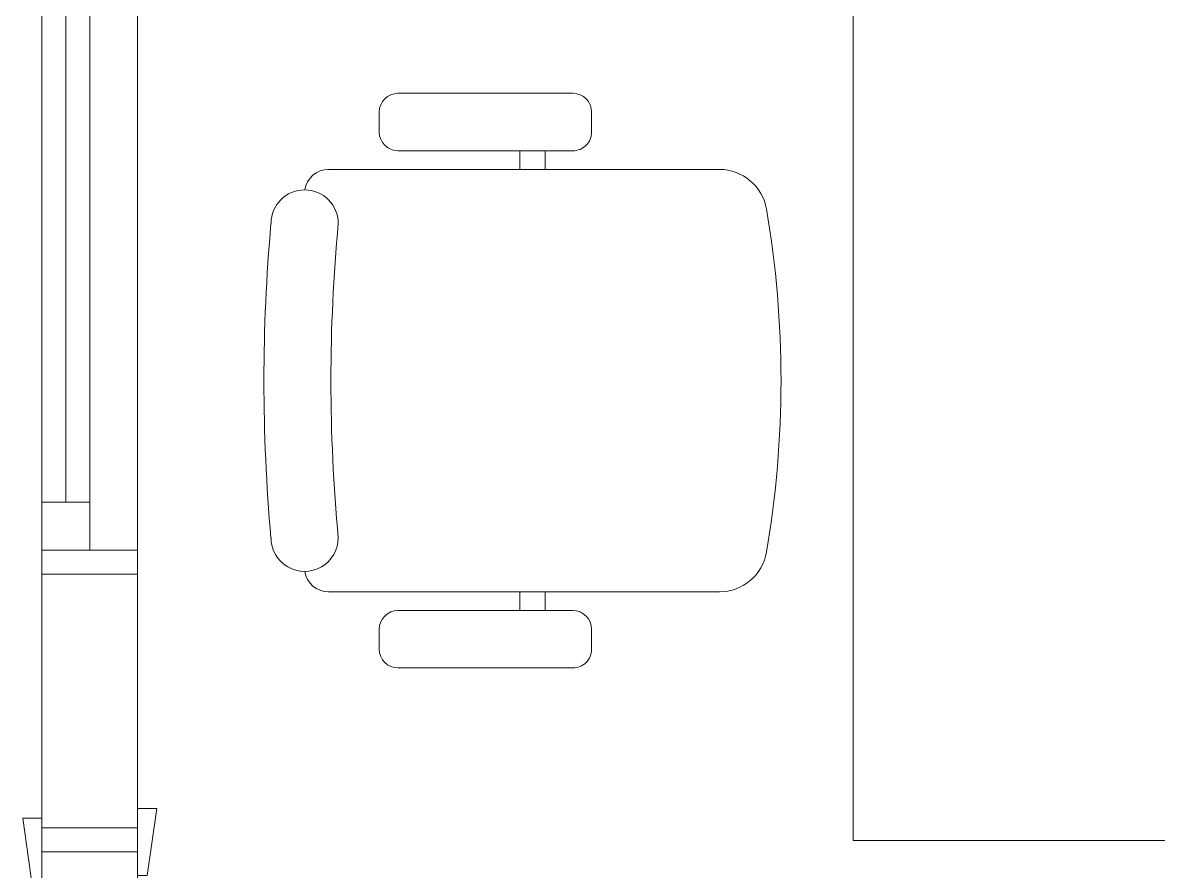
# Model space of a CAD drawing. Header units: inches. Extents: x -12418 to 57169, y -29325 to 19878.
# Drawn here: x 31330 to 32515, y -8923 to -8037 of the extents above; entities that cross this region are included whole.
import ezdxf

# ---------------------------------------------------------------- set-up
doc = ezdxf.new("R2010")
doc.units = ezdxf.units.IN
doc.header["$LTSCALE"] = 25
doc.header["$MEASUREMENT"] = 0
doc.linetypes.add('DASHDOT', pattern=[25.4, 12.7, -6.35, 0, -6.35])
doc.layers.get('0').update_dxf_attribs({"color": 8})
for name, color, linetype, lineweight in [('00-Ground Floor$0$Aluminum', 251, 'Continuous', 5), ('00-Ground Floor$0$LOADING', 253, 'Continuous', 5), ('00-Ground Floor$0$NEW Wall', 166, 'Continuous', 5), ('00-Ground Floor$0$Walls', 251, 'Continuous', 5), ('00-Ground Floor$0$Wooden Joinery', 251, 'Continuous', 5), ('E-LITE-CLNG-CNDT', 6, 'DASHDOT', 35)]:
    doc.layers.add(name, color=color, linetype=linetype, lineweight=lineweight)

# ---------------------------------------------------------------- blocks, each defined once
blk = doc.blocks.new('00-Ground Floor$0$A$C5DAD61B4')
at = {"layer": '00-Ground Floor$0$Wooden Joinery'}
for points in [[(940, 959.1), (940, 969.1), (1010, 979.1), (1010, 959.1)], [(950, 859.1), (950, 849.1), (1020, 839.1), (1020, 859.1)]]:
    blk.add_lwpolyline(points, close=True, dxfattribs=at)
for points in [[(975, 859.1), (940, 859.1), (940, 899.1), (930, 899.1), (930, 959.1), (975, 959.1), (975, 859.1)], [(975, 859.1), (975, 959.1), (1000, 959.1), (1000, 859.1), (975, 859.1)]]:
    blk.add_lwpolyline(points, dxfattribs=at)
blk = doc.blocks.new('00-Ground Floor$0$GF21043-P')
at = {"color": 0}
for p, q in [((0.8, 0), (0.8, 0.75)), ((-0.8, 0), (0.8, 0))]:
    blk.add_line(p, q, dxfattribs=at)
blk = doc.blocks.new('*X246')
at = {"color": 0}
for p, q in [((5, 3), (5, 3)), ((5, 3), (5, 3)), ((5, 3), (5, 3)), ((5, 3), (5, 3)), ((5, 3), (5, 3)), ((5, 3), (5, 3)), ((5, 3), (5, 3)), ((5, 3), (5, 3)), ((5, 3), (5, 3)), ((5, 3), (5, 3)), ((5, 3), (5, 3)), ((5, 3), (5, 3)), ((5, 3), (5, 3)), ((5, 3), (5, 3)), ((5, 3), (5, 3)), ((5, 3), (5, 3)), ((5, 3), (5, 3)), ((5, 3), (5, 3)), ((5, 3), (5, 3)), ((5, 3), (5, 3)), ((5, 3), (5, 3)), ((5, 3), (5, 3)), ((5, 3), (5, 3)), ((5, 3), (5, 3)), ((5, 3), (5, 3)), ((5, 3), (5, 3)), ((5, 3), (5, 3)), ((5, 3), (5, 3)), ((5, 3), (5, 3)), ((5, 3), (5, 3)), ((5, 3), (5, 3)), ((5, 3), (5, 3)), ((5, 3), (5, 3)), ((5, 3), (5, 3)), ((5, 3), (5, 3)), ((5, 3), (5, 3)), ((5, 3), (5, 3)), ((5, 3), (5, 3)), ((5, 3), (5, 3)), ((5, 3), (5, 3)), ((5, 3), (5, 3)), ((5, 3), (5, 3)), ((5, 3), (5, 3)), ((5, 3), (5, 3)), ((5, 3), (5, 3)), ((5, 3), (5, 3)), ((5, 3), (5, 3)), ((5, 3), (5, 3)), ((5, 3), (5, 3)), ((5, 3), (5, 3)), ((5, 3), (5, 3)), ((5, 3), (5, 3)), ((5, 3), (5, 3)), ((5, 3), (5, 3)), ((5, 3), (5, 3)), ((5, 3), (5, 3)), ((5, 3), (5, 3)), ((5, 3), (5, 3)), ((5, 3), (5, 3)), ((5, 3), (5, 3)), ((5, 3), (5, 3)), ((5, 3), (5, 3)), ((5, 3), (5, 3)), ((5, 3), (5, 3)), ((5, 3), (5, 3)), ((5, 3), (5, 3)), ((6, 3), (5, 3)), ((5, 3), (5, 3)), ((6, 3), (5, 3)), ((5, 3), (5, 3)), ((6, 3), (5, 3)), ((5, 3), (5, 3)), ((6, 3), (5, 3)), ((5, 3), (5, 3)), ((5, 3), (5, 3)), ((5, 3), (5, 3)), ((5, 3), (5, 3)), ((5, 3), (5, 3)), ((5, 3), (5, 3)), ((5, 3), (5, 3)), ((5, 3), (5, 3)), ((5, 3), (5, 3)), ((5, 3), (5, 3)), ((5, 3), (5, 3)), ((5, 3), (5, 3)), ((5, 3), (5, 3)), ((5, 3), (5, 3)), ((5, 3), (5, 3)), ((5, 3), (5, 3)), ((5, 3), (5, 3)), ((5, 3), (5, 3)), ((5, 3), (5, 3)), ((5, 3), (5, 3)), ((5, 3), (5, 3)), ((5, 3), (5, 3)), ((5, 3), (5, 3)), ((6, 3), (6, 3)), ((6, 3), (6, 3)), ((6, 3), (6, 3)), ((6, 3), (6, 3)), ((6, 3), (6, 3)), ((6, 3), (6, 3)), ((6, 3), (6, 3)), ((6, 3), (6, 3)), ((6, 3), (6, 3)), ((6, 3), (6, 3)), ((6, 3), (6, 3)), ((6, 3), (6, 3)), ((6, 3), (6, 3)), ((6, 3), (6, 3)), ((6, 3), (6, 3)), ((6, 3), (6, 3)), ((6, 3), (6, 3)), ((6, 3), (6, 3)), ((6, 3), (6, 3)), ((6, 3), (6, 3)), ((6, 3), (6, 3)), ((6, 3), (6, 3)), ((6, 3), (6, 3)), ((6, 3), (6, 3)), ((6, 3), (6, 3)), ((6, 3), (6, 3)), ((6, 3), (6, 3)), ((6, 3), (6, 3)), ((6, 3), (6, 3)), ((6, 3), (6, 3)), ((6, 3), (6, 3)), ((6, 3), (6, 3)), ((6, 3), (6, 3)), ((6, 3), (6, 3)), ((6, 3), (6, 3)), ((6, 3), (6, 3)), ((6, 3), (6, 3)), ((6, 3), (6, 3)), ((6, 3), (6, 3)), ((6, 3), (6, 3)), ((6, 3), (6, 3)), ((6, 3), (6, 3)), ((6, 3), (6, 3)), ((6, 3), (6, 3)), ((6, 3), (6, 3)), ((6, 3), (6, 3)), ((6, 3), (6, 3)), ((6, 3), (6, 3)), ((6, 3), (6, 3)), ((6, 3), (6, 3)), ((6, 3), (6, 3)), ((6, 3), (6, 3)), ((6, 3), (6, 3)), ((6, 3), (6, 3)), ((6, 3), (6, 3)), ((6, 3), (6, 3)), ((6, 3), (6, 3)), ((6, 3), (6, 3)), ((6, 3), (6, 3)), ((6, 3), (6, 3)), ((6, 3), (6, 3)), ((6, 3), (6, 3)), ((6, 3), (6, 3)), ((6, 3), (6, 3)), ((6, 3), (6, 3)), ((6, 3), (6, 3)), ((6, 3), (6, 3)), ((6, 3), (6, 3)), ((6, 3), (6, 3)), ((6, 3), (6, 3)), ((6, 3), (6, 3)), ((6, 3), (6, 3)), ((6, 3), (6, 3)), ((6, 3), (6, 3)), ((6, 3), (6, 3)), ((6, 3), (6, 3)), ((6, 3), (6, 3)), ((6, 3), (6, 3)), ((6, 3), (6, 3)), ((6, 3), (6, 3)), ((6, 3), (6, 3)), ((6, 3), (6, 3)), ((6, 3), (6, 3)), ((6, 3), (6, 3)), ((6, 3), (6, 3)), ((6, 3), (6, 3)), ((6, 3), (6, 3)), ((6, 3), (6, 3)), ((6, 3), (6, 3)), ((6, 3), (6, 3)), ((6, 3), (6, 3)), ((6, 3), (6, 3)), ((6, 3), (6, 3)), ((6, 3), (6, 3)), ((6, 3), (6, 3)), ((6, 3), (6, 3)), ((6, 3), (6, 3)), ((6, 3), (6, 3)), ((6, 3), (6, 3)), ((6, 3), (6, 3)), ((6, 3), (6, 3)), ((6, 3), (6, 3)), ((6, 3), (6, 3)), ((6, 3), (6, 3)), ((6, 3), (6, 3)), ((6, 3), (6, 3)), ((6, 3), (6, 3)), ((6, 3), (6, 3)), ((6, 3), (6, 3)), ((6, 3), (6, 3)), ((6, 3), (6, 3)), ((6, 3), (6, 3)), ((6, 3), (6, 3)), ((6, 3), (6, 3)), ((6, 3), (6, 3)), ((6, 3), (6, 3)), ((6, 3), (6, 3)), ((6, 3), (6, 3)), ((6, 3), (6, 3)), ((6, 3), (6, 3)), ((6, 3), (6, 3)), ((6, 3), (6, 3)), ((6, 3), (6, 3)), ((6, 3), (6, 3)), ((6, 3), (6, 3)), ((6, 3), (6, 3)), ((6, 3), (6, 3)), ((6, 3), (6, 3)), ((6, 3), (6, 3)), ((6, 3), (6, 3)), ((6, 3), (6, 3)), ((6, 3), (6, 3)), ((6, 3), (6, 3)), ((6, 3), (6, 3)), ((6, 3), (6, 3)), ((6, 3), (6, 3)), ((6, 3), (6, 3)), ((6, 3), (6, 3)), ((6, 3), (6, 3)), ((6, 3), (6, 3)), ((6, 3), (6, 3)), ((6, 3), (6, 3)), ((6, 3), (6, 3)), ((6, 3), (6, 3)), ((6, 3), (6, 3)), ((6, 3), (6, 3)), ((6, 3), (6, 3)), ((6, 3), (6, 3)), ((6, 3), (6, 3)), ((6, 3), (6, 3)), ((6, 3), (6, 3)), ((6, 3), (6, 3)), ((6, 3), (6, 3)), ((6, 3), (6, 3)), ((6, 3), (6, 3)), ((6, 3), (6, 3)), ((6, 3), (6, 3)), ((6, 3), (6, 3)), ((6, 3), (6, 3)), ((6, 3), (6, 3)), ((6, 3), (6, 3)), ((6, 3), (6, 3)), ((6, 3), (6, 3)), ((6, 3), (6, 3)), ((6, 3), (6, 3)), ((6, 3), (6, 3)), ((6, 3), (6, 3)), ((6, 3), (6, 3)), ((6, 3), (6, 3)), ((6, 3), (6, 3)), ((6, 3), (6, 3)), ((6, 3), (6, 3)), ((6, 3), (6, 3)), ((6, 3), (6, 3)), ((6, 3), (6, 3)), ((6, 3), (6, 3)), ((6, 3), (6, 3)), ((6, 3), (6, 3)), ((6, 3), (6, 3)), ((6, 3), (6, 3)), ((6, 3), (6, 3)), ((6, 3), (6, 3)), ((6, 3), (6, 3)), ((6, 3), (6, 3)), ((6, 3), (6, 3)), ((6, 3), (6, 3)), ((6, 3), (6, 3)), ((6, 3), (6, 3)), ((6, 3), (6, 3)), ((6, 3), (6, 3)), ((6, 3), (6, 3)), ((6, 3), (6, 3)), ((6, 3), (6, 3)), ((6, 3), (6, 3)), ((6, 3), (6, 3)), ((6, 3), (6, 3)), ((6, 3), (6, 3)), ((6, 3), (6, 3)), ((6, 3), (6, 3)), ((6, 3), (6, 3)), ((6, 3), (6, 3)), ((6, 3), (6, 3)), ((6, 3), (6, 3)), ((6, 3), (6, 3)), ((6, 3), (5, 3)), ((6, 3), (5, 3)), ((6, 3), (5, 3)), ((6, 3), (5, 3)), ((6, 3), (5, 3)), ((6, 3), (6, 3)), ((6, 3), (6, 3)), ((6, 3), (6, 3)), ((6, 3), (6, 3)), ((6, 3), (6, 3)), ((6, 3), (6, 3)), ((6, 3), (6, 3)), ((6, 3), (6, 3)), ((6, 3), (6, 3)), ((6, 3), (6, 3)), ((6, 3), (6, 3)), ((6, 3), (6, 3)), ((6, 3), (6, 3)), ((6, 3), (6, 3)), ((6, 3), (6, 3)), ((6, 3), (6, 3)), ((6, 3), (6, 3)), ((6, 3), (6, 3)), ((6, 3), (6, 3)), ((6, 3), (6, 3)), ((6, 3), (6, 3)), ((6, 3), (6, 3)), ((6, 3), (6, 3)), ((6, 3), (6, 3)), ((6, 3), (6, 3)), ((6, 3), (6, 3)), ((6, 3), (6, 3)), ((6, 3), (6, 3)), ((6, 3), (6, 3)), ((6, 3), (6, 3)), ((6, 3), (6, 3)), ((6, 3), (6, 3)), ((6, 3), (6, 3)), ((6, 3), (6, 3)), ((6, 3), (6, 3)), ((6, 3), (6, 3)), ((6, 3), (6, 3)), ((6, 3), (6, 3)), ((6, 3), (6, 3)), ((6, 3), (6, 3)), ((6, 3), (6, 3)), ((6, 3), (6, 3)), ((6, 3), (6, 3)), ((6, 3), (6, 3)), ((6, 3), (6, 3)), ((6, 3), (6, 3)), ((6, 3), (6, 3)), ((6, 3), (6, 3)), ((6, 3), (6, 3)), ((6, 3), (6, 3)), ((6, 3), (6, 3)), ((6, 3), (6, 3)), ((6, 3), (6, 3)), ((6, 3), (6, 3)), ((6, 3), (6, 3)), ((6, 3), (6, 3)), ((6, 3), (6, 3)), ((6, 3), (6, 3)), ((6, 3), (6, 3)), ((6, 3), (6, 3)), ((6, 3), (6, 3)), ((6, 3), (6, 3)), ((6, 3), (6, 3)), ((6, 3), (6, 3)), ((6, 3), (6, 3)), ((6, 3), (6, 3)), ((6, 3), (6, 3)), ((6, 3), (6, 3)), ((6, 3), (6, 3)), ((6, 3), (6, 3)), ((6, 3), (6, 3)), ((6, 3), (6, 3)), ((6, 3), (6, 3)), ((6, 3), (6, 3)), ((6, 3), (6, 3)), ((6, 3), (6, 3)), ((6, 3), (6, 3)), ((6, 3), (6, 3)), ((6, 3), (6, 3)), ((6, 3), (6, 3)), ((6, 3), (6, 3)), ((6, 3), (6, 3)), ((6, 3), (6, 3)), ((6, 3), (6, 3)), ((6, 3), (6, 3)), ((6, 3), (6, 3)), ((6, 3), (6, 3)), ((6, 3), (6, 3)), ((6, 3), (6, 3)), ((6, 3), (6, 3)), ((6, 3), (6, 3)), ((6, 3), (6, 3)), ((6, 3), (6, 3)), ((6, 3), (6, 3)), ((6, 3), (6, 3)), ((6, 3), (6, 3)), ((6, 3), (6, 3)), ((6, 3), (6, 3)), ((6, 3), (6, 3)), ((6, 3), (6, 3)), ((6, 3), (6, 3)), ((6, 3), (6, 3)), ((6, 3), (6, 3)), ((6, 3), (6, 3)), ((6, 3), (6, 3)), ((6, 3), (6, 3)), ((6, 3), (6, 3)), ((6, 3), (6, 3)), ((6, 3), (6, 3)), ((6, 3), (6, 3)), ((6, 3), (6, 3)), ((6, 3), (6, 3)), ((6, 3), (6, 3)), ((6, 3), (6, 3)), ((6, 3), (6, 3)), ((6, 3), (6, 3)), ((6, 3), (6, 3)), ((6, 3), (6, 3)), ((6, 3), (6, 3)), ((6, 3), (6, 3)), ((6, 3), (6, 3)), ((6, 3), (6, 3)), ((6, 3), (6, 3)), ((6, 3), (6, 3)), ((6, 3), (6, 3)), ((6, 3), (6, 3)), ((6, 3), (6, 3)), ((6, 3), (6, 3)), ((6, 3), (6, 3)), ((6, 3), (6, 3)), ((6, 3), (6, 3)), ((6, 3), (6, 3)), ((6, 3), (6, 3)), ((6, 3), (6, 3)), ((6, 3), (6, 3)), ((6, 3), (6, 3)), ((6, 3), (6, 3)), ((6, 3), (6, 3)), ((6, 3), (6, 3)), ((6, 3), (6, 3)), ((6, 3), (6, 3)), ((6, 3), (6, 3)), ((6, 3), (6, 3)), ((6, 3), (6, 3)), ((6, 3), (6, 3)), ((6, 3), (6, 3)), ((6, 3), (6, 3)), ((6, 3), (6, 3)), ((6, 3), (6, 3)), ((6, 3), (6, 3)), ((6, 3), (6, 3)), ((6, 3), (6, 3)), ((6, 3), (6, 3)), ((6, 3), (6, 3)), ((6, 3), (6, 3)), ((6, 3), (6, 3)), ((6, 3), (6, 3)), ((6, 3), (6, 3)), ((6, 3), (6, 3)), ((6, 3), (6, 3)), ((6, 3), (6, 3)), ((6, 3), (6, 3)), ((6, 3), (6, 3)), ((6, 3), (6, 3)), ((6, 3), (6, 3)), ((6, 3), (6, 3)), ((6, 3), (6, 3)), ((6, 3), (6, 3)), ((6, 3), (6, 3)), ((6, 3), (6, 3)), ((6, 3), (6, 3)), ((6, 3), (6, 3)), ((6, 3), (6, 3)), ((6, 3), (6, 3)), ((6, 3), (6, 3)), ((6, 3), (6, 3)), ((6, 3), (6, 3)), ((6, 3), (6, 3)), ((6, 3), (6, 3)), ((6, 3), (6, 3)), ((6, 3), (6, 3)), ((6, 3), (6, 3)), ((6, 3), (6, 3)), ((6, 3), (6, 3)), ((6, 3), (6, 3)), ((6, 3), (6, 3)), ((6, 3), (6, 3)), ((6, 3), (6, 3)), ((6, 3), (6, 3)), ((6, 3), (6, 3)), ((6, 3), (6, 3)), ((6, 3), (6, 3)), ((6, 3), (6, 3)), ((6, 3), (6, 3)), ((6, 3), (6, 3)), ((6, 3), (6, 3)), ((6, 3), (6, 3)), ((6, 3), (6, 3)), ((6, 3), (6, 3)), ((6, 3), (6, 3)), ((6, 3), (6, 3)), ((6, 3), (6, 3)), ((6, 3), (6, 3)), ((6, 3), (6, 3)), ((6, 3), (6, 3)), ((6, 3), (6, 3)), ((6, 3), (6, 3)), ((6, 3), (6, 3)), ((6, 3), (6, 3)), ((6, 3), (6, 3)), ((6, 3), (6, 3)), ((6, 3), (6, 3)), ((6, 3), (6, 3)), ((6, 3), (6, 3)), ((6, 3), (6, 3)), ((6, 3), (6, 3)), ((6, 3), (6, 3)), ((6, 3), (6, 3)), ((6, 3), (6, 3)), ((6, 3), (6, 3)), ((6, 3), (6, 3)), ((6, 3), (6, 3)), ((6, 3), (6, 3)), ((6, 3), (6, 3)), ((6, 3), (6, 3)), ((6, 3), (6, 3)), ((6, 3), (6, 3)), ((6, 3), (6, 3)), ((6, 3), (6, 3)), ((6, 3), (6, 3)), ((6, 3), (6, 3)), ((6, 3), (6, 3)), ((6, 3), (6, 3)), ((6, 3), (6, 3)), ((6, 3), (6, 3)), ((6, 3), (6, 3)), ((6, 3), (6, 3)), ((6, 3), (6, 3)), ((6, 3), (6, 3)), ((6, 3), (6, 3)), ((6, 3), (6, 3)), ((6, 3), (6, 3)), ((6, 3), (6, 3)), ((6, 3), (6, 3)), ((6, 3), (6, 3)), ((6, 3), (6, 3)), ((6, 3), (6, 3)), ((6, 3), (6, 3)), ((6, 3), (6, 3)), ((6, 3), (6, 3)), ((6, 3), (6, 3)), ((6, 3), (6, 3)), ((6, 3), (6, 3)), ((6, 3), (6, 3)), ((6, 3), (6, 3)), ((6, 3), (6, 3)), ((6, 3), (6, 3)), ((6, 3), (6, 3)), ((6, 3), (6, 3)), ((6, 3), (6, 3)), ((6, 3), (6, 3)), ((6, 3), (6, 3)), ((6, 3), (6, 3)), ((6, 3), (6, 3)), ((6, 3), (6, 3)), ((6, 3), (6, 3)), ((6, 3), (6, 3)), ((6, 3), (6, 3)), ((6, 3), (6, 3)), ((6, 3), (6, 3)), ((6, 3), (6, 3)), ((6, 3), (6, 3)), ((6, 3), (6, 3)), ((6, 3), (6, 3)), ((6, 3), (6, 3)), ((6, 3), (6, 3)), ((6, 3), (6, 3)), ((6, 3), (6, 3)), ((6, 3), (6, 3)), ((6, 3), (6, 3)), ((6, 3), (6, 3)), ((6, 3), (6, 3)), ((6, 3), (6, 3)), ((6, 3), (6, 3)), ((6, 3), (6, 3)), ((6, 3), (6, 3)), ((6, 3), (6, 3)), ((6, 3), (6, 3)), ((6, 3), (6, 3)), ((6, 3), (6, 3)), ((6, 3), (6, 3)), ((6, 3), (6, 3)), ((6, 3), (6, 3)), ((6, 3), (6, 3)), ((6, 3), (6, 3)), ((6, 3), (6, 3)), ((6, 3), (6, 3)), ((6, 3), (6, 3)), ((6, 3), (6, 3)), ((6, 3), (6, 3)), ((6, 3), (6, 3)), ((6, 3), (6, 3)), ((6, 3), (6, 3)), ((6, 3), (6, 3)), ((6, 3), (6, 3)), ((6, 3), (6, 3)), ((6, 3), (6, 3)), ((6, 3), (6, 3)), ((6, 3), (6, 3)), ((6, 3), (6, 3)), ((6, 3), (6, 3)), ((6, 3), (6, 3)), ((6, 3), (6, 3)), ((6, 3), (6, 3)), ((6, 3), (6, 3)), ((6, 3), (6, 3)), ((6, 3), (6, 3))]:
    blk.add_line(p, q, dxfattribs=at)
blk = doc.blocks.new('*X247')
at = {"color": 0}
for p, q in [((13, 1), (13, 1)), ((13, 1), (13, 1)), ((13, 1), (13, 1)), ((13, 1), (13, 1)), ((13, 1), (13, 1)), ((13, 1), (13, 1)), ((13, 1), (13, 1)), ((13, 1), (13, 1)), ((13, 1), (13, 1)), ((13, 1), (13, 1)), ((13, 1), (13, 1)), ((13, 1), (13, 1)), ((13, 1), (13, 1)), ((13, 1), (13, 1)), ((13, 1), (13, 1)), ((13, 1), (14, 1)), ((13, 1), (14, 1)), ((13, 1), (14, 1)), ((13, 1), (13, 1)), ((13, 1), (13, 1)), ((13, 1), (13, 1)), ((13, 1), (13, 1)), ((13, 1), (13, 1)), ((13, 1), (13, 1)), ((13, 1), (13, 1)), ((13, 1), (13, 1)), ((13, 1), (13, 1)), ((13, 1), (13, 1)), ((13, 1), (13, 1)), ((13, 1), (13, 1)), ((13, 1), (13, 1)), ((13, 1), (13, 1)), ((13, 1), (13, 1)), ((13, 1), (13, 1)), ((13, 1), (13, 1)), ((13, 1), (13, 1)), ((13, 1), (13, 1)), ((13, 1), (13, 1)), ((13, 1), (13, 1)), ((13, 1), (13, 1)), ((13, 1), (13, 1)), ((13, 1), (13, 1)), ((13, 1), (13, 1)), ((13, 1), (13, 1)), ((13, 1), (13, 1)), ((13, 1), (13, 1)), ((13, 1), (13, 1)), ((13, 1), (13, 1)), ((13, 1), (13, 1)), ((13, 1), (13, 1)), ((13, 1), (13, 1)), ((13, 1), (13, 1)), ((13, 1), (13, 1)), ((13, 1), (13, 1)), ((13, 1), (13, 1)), ((13, 1), (13, 1)), ((13, 1), (13, 1)), ((13, 1), (13, 1)), ((13, 1), (13, 1)), ((13, 1), (13, 1)), ((13, 1), (13, 1)), ((13, 1), (13, 1)), ((13, 1), (13, 1)), ((13, 1), (13, 1)), ((13, 1), (13, 1)), ((13, 1), (13, 1)), ((13, 1), (13, 1)), ((13, 1), (13, 1)), ((13, 1), (13, 1)), ((13, 1), (13, 1)), ((13, 1), (13, 1)), ((13, 1), (13, 1)), ((13, 1), (13, 1)), ((13, 1), (13, 1)), ((13, 1), (13, 1)), ((13, 1), (13, 1)), ((13, 1), (13, 1)), ((13, 1), (13, 1)), ((13, 1), (13, 1)), ((13, 1), (13, 1)), ((13, 1), (13, 1)), ((13, 1), (13, 1)), ((13, 1), (13, 1)), ((13, 1), (13, 1)), ((13, 1), (13, 1)), ((13, 1), (13, 1)), ((13, 1), (13, 1)), ((13, 1), (13, 1)), ((13, 1), (13, 1)), ((13, 1), (13, 1)), ((13, 1), (13, 1)), ((13, 1), (13, 1)), ((13, 1), (13, 1)), ((13, 1), (13, 1)), ((13, 1), (13, 1)), ((13, 1), (13, 1)), ((13, 1), (13, 1)), ((13, 1), (13, 1)), ((13, 1), (13, 1)), ((13, 1), (13, 1)), ((13, 1), (13, 1)), ((13, 1), (13, 1)), ((13, 1), (13, 1)), ((13, 1), (13, 1)), ((13, 1), (13, 1)), ((13, 1), (13, 1)), ((13, 1), (13, 1)), ((13, 1), (13, 1)), ((13, 1), (13, 1)), ((13, 1), (13, 1)), ((13, 1), (13, 1)), ((13, 1), (13, 1)), ((13, 1), (13, 1)), ((13, 1), (13, 1)), ((13, 1), (13, 1)), ((13, 1), (13, 1)), ((13, 1), (13, 1)), ((13, 1), (13, 1)), ((13, 1), (13, 1)), ((13, 1), (13, 1)), ((13, 1), (13, 1)), ((13, 1), (13, 1)), ((13, 1), (13, 1)), ((13, 1), (14, 1)), ((13, 0), (13, 0)), ((13, 0), (13, 0)), ((13, 0), (13, 0)), ((13, 0), (13, 0)), ((13, 0), (13, 0)), ((13, 0), (13, 0)), ((13, 0), (13, 0)), ((13, 0), (13, 0)), ((13, 0), (13, 0)), ((13, 0), (13, 0)), ((13, 0), (13, 0)), ((13, 0), (13, 0)), ((13, 0), (13, 0)), ((13, 0), (13, 0)), ((13, 0), (13, 0)), ((13, 0), (13, 0)), ((13, 0), (13, 0)), ((13, 0), (13, 0)), ((13, 0), (13, 0)), ((13, 0), (13, 0)), ((13, 0), (13, 0)), ((13, 0), (13, 0)), ((13, 0), (13, 0)), ((13, 0), (13, 0)), ((13, 0), (13, 0)), ((13, 0), (13, 0)), ((13, 0), (13, 0)), ((13, 0), (13, 0)), ((13, 0), (13, 0)), ((13, 0), (13, 0)), ((13, 0), (13, 0)), ((13, 0), (13, 0)), ((13, 0), (13, 0)), ((13, 0), (13, 0)), ((13, 0), (13, 0)), ((13, 0), (13, 0)), ((13, 0), (13, 0)), ((13, 0), (13, 0)), ((13, 0), (13, 0)), ((13, 0), (13, 0)), ((13, 0), (13, 0)), ((13, 0), (13, 0)), ((13, 0), (13, 0)), ((13, 0), (13, 0)), ((13, 0), (13, 0)), ((13, 0), (13, 0)), ((13, 0), (13, 0)), ((13, 0), (13, 0)), ((13, 0), (14, 0)), ((13, 0), (14, 0)), ((13, 0), (13, 0)), ((13, 0), (14, 0)), ((14, 1), (14, 1)), ((14, 1), (14, 1)), ((14, 1), (14, 1)), ((14, 1), (14, 1)), ((14, 1), (14, 1)), ((14, 1), (14, 1)), ((14, 1), (14, 1)), ((14, 1), (14, 1)), ((14, 1), (14, 1)), ((14, 1), (14, 1)), ((14, 1), (14, 1)), ((14, 1), (14, 1)), ((14, 1), (14, 1)), ((14, 1), (14, 1)), ((14, 1), (14, 1)), ((14, 1), (14, 1)), ((14, 1), (14, 1)), ((14, 1), (14, 1)), ((14, 1), (14, 1)), ((14, 1), (14, 1)), ((14, 1), (14, 1)), ((14, 1), (14, 1)), ((14, 1), (14, 1)), ((14, 1), (14, 1)), ((14, 1), (14, 1)), ((14, 1), (14, 1)), ((14, 1), (14, 1)), ((14, 1), (14, 1)), ((14, 1), (14, 1)), ((14, 1), (14, 1)), ((14, 1), (14, 1)), ((14, 1), (14, 1)), ((14, 1), (14, 1)), ((14, 1), (14, 1)), ((14, 1), (14, 1)), ((14, 1), (14, 1)), ((14, 1), (14, 1)), ((14, 1), (14, 1)), ((14, 1), (14, 1)), ((14, 1), (14, 1)), ((14, 1), (14, 1)), ((14, 1), (14, 1)), ((14, 1), (14, 1)), ((14, 1), (14, 1)), ((14, 1), (14, 1)), ((14, 1), (14, 1)), ((14, 1), (14, 1)), ((14, 1), (14, 1)), ((14, 1), (14, 1)), ((14, 1), (14, 1)), ((14, 1), (14, 1)), ((14, 1), (14, 1)), ((14, 1), (14, 1)), ((14, 1), (14, 1)), ((14, 1), (14, 1)), ((14, 1), (14, 1)), ((14, 1), (14, 1)), ((14, 1), (14, 1)), ((14, 1), (14, 1)), ((14, 1), (14, 1)), ((14, 1), (14, 1)), ((14, 1), (14, 1)), ((14, 1), (14, 1)), ((14, 1), (14, 1)), ((14, 1), (14, 1)), ((14, 1), (14, 1)), ((14, 1), (14, 1)), ((14, 1), (14, 1)), ((14, 1), (14, 1)), ((14, 1), (14, 1)), ((14, 1), (14, 1)), ((14, 1), (14, 1)), ((14, 1), (14, 1)), ((14, 1), (14, 1)), ((14, 1), (14, 1)), ((14, 1), (14, 1)), ((14, 1), (14, 1)), ((14, 1), (14, 1)), ((14, 1), (14, 1)), ((14, 1), (14, 1)), ((14, 1), (14, 1)), ((14, 1), (14, 1)), ((14, 1), (14, 1)), ((14, 1), (14, 1)), ((14, 1), (14, 1)), ((14, 1), (14, 1)), ((14, 1), (14, 1)), ((14, 1), (14, 1)), ((14, 1), (14, 1)), ((14, 1), (14, 1)), ((14, 1), (14, 1)), ((14, 1), (14, 1)), ((14, 1), (14, 1)), ((14, 1), (14, 1)), ((14, 0), (14, 0)), ((14, 0), (14, 0)), ((14, 0), (14, 0)), ((14, 0), (14, 0)), ((14, 0), (14, 0)), ((14, 0), (14, 0)), ((14, 0), (14, 0)), ((14, 0), (14, 0)), ((14, 0), (14, 0)), ((14, 0), (14, 0)), ((14, 0), (14, 0)), ((14, 0), (14, 0)), ((14, 0), (14, 0)), ((14, 0), (14, 0)), ((14, 0), (14, 0)), ((14, 0), (14, 0)), ((14, 0), (14, 0)), ((14, 0), (14, 0)), ((14, 0), (14, 0)), ((14, 0), (14, 0)), ((14, 0), (14, 0)), ((14, 0), (14, 0)), ((14, 0), (14, 0)), ((14, 0), (14, 0)), ((14, 0), (14, 0)), ((14, 0), (14, 0)), ((14, 0), (14, 0)), ((14, 0), (14, 0)), ((14, 0), (14, 0)), ((14, 0), (14, 0)), ((14, 0), (14, 0)), ((14, 0), (14, 0)), ((14, 0), (14, 0)), ((14, 0), (14, 0)), ((14, 0), (14, 0)), ((14, 0), (14, 0)), ((14, 0), (14, 0)), ((14, 0), (14, 0)), ((14, 0), (14, 0)), ((14, 0), (14, 0)), ((14, 0), (14, 0)), ((14, 0), (14, 0)), ((14, 0), (14, 0)), ((14, 0), (14, 0)), ((14, 0), (14, 0)), ((14, 0), (14, 0)), ((14, 0), (14, 0)), ((14, 0), (14, 0)), ((13, 0), (13, 0)), ((13, 0), (14, 0)), ((13, 0), (13, 0)), ((13, 0), (14, 0)), ((13, 0), (13, 0)), ((13, 0), (14, 0)), ((13, 0), (13, 0)), ((13, 0), (13, 0)), ((13, 0), (13, 0)), ((13, 0), (13, 0)), ((13, 0), (14, 0)), ((13, 0), (13, 0)), ((13, 0), (14, 0)), ((13, 0), (13, 0)), ((13, 0), (14, 0)), ((13, 0), (13, 0)), ((13, 0), (14, 0)), ((13, 0), (13, 0)), ((13, 0), (14, 0)), ((13, 0), (13, 0)), ((13, 0), (14, 0)), ((13, 0), (13, 0)), ((13, 0), (14, 0)), ((13, 0), (13, 0)), ((13, 0), (13, 0)), ((13, 0), (13, 0)), ((13, 0), (14, 0)), ((13, 0), (13, 0)), ((13, 0), (14, 0)), ((13, 0), (13, 0)), ((13, 0), (14, 0)), ((13, 0), (13, 0)), ((13, 0), (14, 0)), ((13, 0), (13, 0)), ((13, 0), (13, 0)), ((13, 0), (13, 0)), ((13, 0), (13, 0)), ((13, 0), (13, 0)), ((13, 0), (13, 0)), ((13, 0), (13, 0)), ((13, 0), (13, 0)), ((13, 0), (13, 0)), ((13, 0), (13, 0)), ((13, 0), (13, 0)), ((13, 0), (13, 0)), ((13, 0), (13, 0)), ((13, 0), (13, 0)), ((13, 0), (13, 0)), ((13, 0), (13, 0)), ((13, 0), (13, 0)), ((13, 0), (13, 0)), ((13, 0), (13, 0)), ((13, 0), (13, 0)), ((13, 0), (13, 0)), ((13, 0), (13, 0)), ((13, 0), (13, 0)), ((13, 0), (13, 0)), ((13, 0), (13, 0)), ((13, 0), (13, 0)), ((13, 0), (13, 0)), ((13, 0), (13, 0)), ((13, 0), (13, 0)), ((13, 0), (13, 0)), ((13, 0), (13, 0)), ((13, -1), (13, -1)), ((13, -1), (13, -1)), ((13, -1), (13, -1)), ((13, -1), (13, -1)), ((13, -1), (13, -1)), ((13, -1), (14, -1)), ((13, -1), (13, -1)), ((14, 0), (14, 0)), ((14, 0), (14, 0)), ((14, 0), (14, 0)), ((14, 0), (14, 0)), ((14, 0), (14, 0)), ((14, 0), (14, 0)), ((14, 0), (14, 0)), ((14, 0), (14, 0)), ((14, 0), (14, 0)), ((14, 0), (14, 0)), ((14, 0), (14, 0)), ((14, 0), (14, 0)), ((14, 0), (14, 0)), ((14, 0), (14, 0)), ((14, 0), (14, 0)), ((13, 0), (14, 0)), ((14, 0), (14, 0)), ((14, 0), (14, 0)), ((14, 0), (14, 0)), ((14, 0), (14, 0)), ((14, 0), (14, 0)), ((14, 0), (14, 0)), ((14, 0), (14, 0)), ((14, 0), (14, 0)), ((14, 0), (14, 0)), ((14, 0), (14, 0)), ((14, 0), (14, 0)), ((14, 0), (14, 0)), ((14, 0), (14, 0)), ((14, 0), (14, 0)), ((14, 0), (14, 0)), ((14, 0), (14, 0)), ((14, 0), (14, 0)), ((14, 0), (14, 0)), ((14, 0), (14, 0)), ((14, 0), (14, 0)), ((14, 0), (14, 0)), ((14, 0), (14, 0)), ((14, 0), (14, 0)), ((14, 0), (14, 0)), ((14, 0), (14, 0)), ((14, 0), (14, 0)), ((14, 0), (14, 0)), ((14, 0), (14, 0)), ((14, 0), (14, 0)), ((14, 0), (14, 0)), ((14, 0), (14, 0)), ((14, 0), (14, 0)), ((14, 0), (14, 0)), ((14, 0), (14, 0)), ((14, -1), (14, -1)), ((14, -1), (14, -1)), ((14, -1), (14, -1)), ((14, -1), (14, -1)), ((14, -1), (14, -1))]:
    blk.add_line(p, q, dxfattribs=at)
blk = doc.blocks.new('00-Ground Floor$0$GF21018-P')
at = {"color": 0}
for p, q in [((-0.2207, 0.4756), (-0.2207, 0.0675)), ((0.2205, 0.4756), (0.2205, 0.0675)), ((-0.2806, 0.3422), (-0.2598, 0.3422)), ((0.2596, 0.3422), (0.2804, 0.3422)), ((-0.3002, 0.3226), (-0.3002, 0.14)), ((-0.2402, 0.3226), (-0.2402, 0.14)), ((0.24, 0.3226), (0.24, 0.14)), ((0.3, 0.3226), (0.3, 0.14)), ((-0.2402, 0.2937), (-0.2207, 0.2937)), ((0.2205, 0.2937), (0.24, 0.2937)), ((-0.2402, 0.2671), (-0.2207, 0.2671)), ((0.2205, 0.2671), (0.24, 0.2671)), ((-0.2806, 0.1204), (-0.2598, 0.1204)), ((0.2596, 0.1204), (0.2804, 0.1204))]:
    blk.add_line(p, q, dxfattribs=at)
for points in [[(0.24, 0.2937), (0.24, 0.2937), (0.24, 0.2937), (0.24, 0.2937), (0.24, 0.2937), (0.24, 0.2937), (0.24, 0.2937), (0.24, 0.2937), (0.24, 0.2937), (0.24, 0.2937), (0.24, 0.2937), (0.24, 0.2937), (0.24, 0.2937), (0.24, 0.2937), (0.24, 0.2937), (0.24, 0.2937), (0.24, 0.2937), (0.24, 0.2937), (0.24, 0.2937), (0.24, 0.2937), (0.24, 0.2937), (0.24, 0.2937), (0.24, 0.2937), (0.24, 0.2937), (0.24, 0.2937), (0.24, 0.2937), (0.24, 0.2937), (0.24, 0.2937), (0.24, 0.2937), (0.24, 0.2937), (0.24, 0.2937), (0.24, 0.2937), (0.24, 0.2937), (0.24, 0.2937), (0.24, 0.2937), (0.24, 0.2937), (0.24, 0.2937), (0.24, 0.2937), (0.24, 0.2937), (0.24, 0.2937), (0.24, 0.2937), (0.24, 0.2937), (0.24, 0.2937), (0.24, 0.2937), (0.24, 0.2937), (0.24, 0.2937), (0.24, 0.2937), (0.24, 0.2937), (0.24, 0.2937), (0.24, 0.2937), (0.24, 0.2937), (0.24, 0.2937), (0.24, 0.2937), (0.24, 0.2937), (0.24, 0.2937), (0.24, 0.2937), (0.24, 0.2937), (0.24, 0.2937), (0.24, 0.2937), (0.24, 0.2937), (0.24, 0.2937), (0.24, 0.2937), (0.24, 0.2937), (0.24, 0.2937), (0.24, 0.2937), (0.24, 0.2937), (0.24, 0.2937), (0.24, 0.2937), (0.24, 0.2937), (0.24, 0.2937), (0.24, 0.2937), (0.24, 0.2937), (0.24, 0.2937), (0.24, 0.2937), (0.24, 0.2937), (0.24, 0.2937), (0.24, 0.2937), (0.24, 0.2937), (0.24, 0.2937), (0.24, 0.2937), (0.24, 0.2937), (0.24, 0.2937), (0.24, 0.2937), (0.24, 0.2937), (0.24, 0.2937), (0.24, 0.2937), (0.24, 0.2937), (0.24, 0.2937), (0.24, 0.2937), (0.24, 0.2937), (0.24, 0.2937), (0.24, 0.2937), (0.24, 0.2937), (0.24, 0.2937), (0.24, 0.2937), (0.24, 0.2937), (0.24, 0.2937), (0.24, 0.2937), (0.24, 0.2937), (0.24, 0.2937), (0.24, 0.2937), (0.24, 0.2937), (0.24, 0.2937), (0.24, 0.2937), (0.24, 0.2937), (0.24, 0.2937), (0.24, 0.2937), (0.24, 0.2937), (0.24, 0.2937), (0.24, 0.2937), (0.24, 0.2937), (0.24, 0.2937), (0.24, 0.2937), (0.24, 0.2937), (0.24, 0.2937), (0.24, 0.2937), (0.24, 0.2937), (0.24, 0.2937), (0.24, 0.2937), (0.24, 0.2937), (0.24, 0.2937), (0.24, 0.2937), (0.24, 0.2937), (0.24, 0.2937), (0.24, 0.2937), (0.24, 0.2937), (0.24, 0.2937), (0.24, 0.2937), (0.24, 0.2937), (0.24, 0.2937), (0.24, 0.2937), (0.24, 0.2937), (0.24, 0.2937), (0.24, 0.2937), (0.24, 0.2937), (0.24, 0.2937), (0.24, 0.2937), (0.24, 0.2937), (0.24, 0.2937), (0.24, 0.2937), (0.24, 0.2937), (0.24, 0.2937), (0.24, 0.2937), (0.24, 0.2937), (0.24, 0.2937), (0.24, 0.2937), (0.24, 0.2937), (0.24, 0.2937), (0.24, 0.2937), (0.24, 0.2937), (0.24, 0.2937), (0.24, 0.2937), (0.24, 0.2937), (0.24, 0.2937), (0.24, 0.2937), (0.24, 0.2937), (0.24, 0.2937), (0.24, 0.2937), (0.24, 0.2937), (0.24, 0.2937), (0.24, 0.2937), (0.24, 0.2937), (0.24, 0.2937), (0.24, 0.2937), (0.24, 0.2937), (0.24, 0.2937), (0.24, 0.2937), (0.24, 0.2937), (0.24, 0.2937), (0.24, 0.2937), (0.24, 0.2937), (0.24, 0.2937), (0.24, 0.2937), (0.24, 0.2937), (0.24, 0.2937), (0.24, 0.2937), (0.24, 0.2937), (0.24, 0.2937), (0.24, 0.2937), (0.24, 0.2937), (0.24, 0.2937), (0.24, 0.2937), (0.24, 0.2937), (0.24, 0.2937), (0.24, 0.2937), (0.24, 0.2937), (0.24, 0.2937), (0.24, 0.2937), (0.24, 0.2937), (0.24, 0.2937), (0.24, 0.2937), (0.24, 0.2937), (0.24, 0.2937), (0.24, 0.2937), (0.24, 0.2937), (0.24, 0.2937), (0.24, 0.2937), (0.24, 0.2937), (0.24, 0.2937), (0.24, 0.2937), (0.24, 0.2937), (0.24, 0.2937), (0.24, 0.2937), (0.24, 0.2937), (0.24, 0.2937), (0.24, 0.2937), (0.24, 0.2937), (0.24, 0.2937), (0.24, 0.2937), (0.24, 0.2937), (0.24, 0.2937), (0.24, 0.2937), (0.24, 0.2937), (0.24, 0.2937), (0.24, 0.2937), (0.24, 0.2937), (0.24, 0.2937), (0.24, 0.2937), (0.24, 0.2937), (0.24, 0.2937), (0.24, 0.2937), (0.24, 0.2937), (0.24, 0.2937), (0.24, 0.2937), (0.24, 0.2937), (0.24, 0.2937), (0.24, 0.2937), (0.24, 0.2937), (0.24, 0.2937), (0.24, 0.2937), (0.24, 0.2937), (0.24, 0.2937), (0.24, 0.2937), (0.24, 0.2937), (0.24, 0.2937), (0.24, 0.2937), (0.24, 0.2937), (0.24, 0.2937), (0.24, 0.2937), (0.24, 0.2937), (0.24, 0.2937), (0.24, 0.2937), (0.24, 0.2937), (0.24, 0.2937), (0.24, 0.2937), (0.24, 0.2937), (0.24, 0.2937), (0.24, 0.2937), (0.24, 0.2937), (0.24, 0.2937), (0.24, 0.2937), (0.24, 0.2937), (0.24, 0.2937), (0.24, 0.2937), (0.24, 0.2937), (0.24, 0.2937), (0.24, 0.2937), (0.24, 0.2937), (0.24, 0.2937), (0.24, 0.2937), (0.24, 0.2937), (0.24, 0.2937), (0.24, 0.2937), (0.24, 0.2937), (0.24, 0.2937), (0.24, 0.2937), (0.24, 0.2937), (0.24, 0.2937), (0.24, 0.2937), (0.24, 0.2937), (0.24, 0.2937), (0.24, 0.2937), (0.24, 0.2937), (0.24, 0.2937), (0.24, 0.2937), (0.24, 0.2937), (0.24, 0.2937)], [(0.24, 0.2937), (0.24, 0.2937), (0.24, 0.2937), (0.24, 0.2937), (0.24, 0.2937), (0.24, 0.2937), (0.24, 0.2937), (0.24, 0.2937), (0.24, 0.2937), (0.24, 0.2937), (0.24, 0.2937), (0.24, 0.2937), (0.24, 0.2937), (0.24, 0.2937), (0.24, 0.2937), (0.24, 0.2937), (0.24, 0.2937), (0.24, 0.2937), (0.24, 0.2937), (0.24, 0.2937), (0.24, 0.2937), (0.24, 0.2937), (0.24, 0.2937), (0.24, 0.2937), (0.24, 0.2937), (0.24, 0.2937), (0.24, 0.2937), (0.24, 0.2937), (0.24, 0.2937), (0.24, 0.2937), (0.24, 0.2937), (0.24, 0.2937), (0.24, 0.2937), (0.24, 0.2937), (0.24, 0.2937), (0.24, 0.2937), (0.24, 0.2937), (0.24, 0.2937), (0.24, 0.2937), (0.24, 0.2937), (0.24, 0.2937), (0.24, 0.2937), (0.24, 0.2937), (0.24, 0.2937), (0.24, 0.2937), (0.24, 0.2937), (0.24, 0.2937), (0.24, 0.2937), (0.24, 0.2937), (0.24, 0.2937), (0.24, 0.2937), (0.24, 0.2937), (0.24, 0.2937), (0.24, 0.2937), (0.24, 0.2937), (0.24, 0.2937), (0.24, 0.2937), (0.24, 0.2937), (0.24, 0.2937), (0.24, 0.2937), (0.24, 0.2937), (0.24, 0.2937), (0.24, 0.2937), (0.24, 0.2937), (0.24, 0.2937), (0.24, 0.2937), (0.24, 0.2937), (0.24, 0.2937), (0.24, 0.2937), (0.24, 0.2937), (0.24, 0.2937), (0.24, 0.2937), (0.24, 0.2937), (0.24, 0.2937), (0.24, 0.2937), (0.24, 0.2937), (0.24, 0.2937), (0.24, 0.2937), (0.24, 0.2937), (0.24, 0.2937), (0.24, 0.2937), (0.24, 0.2937), (0.24, 0.2937), (0.24, 0.2937), (0.24, 0.2937), (0.24, 0.2937), (0.24, 0.2937), (0.24, 0.2937), (0.24, 0.2937), (0.24, 0.2937), (0.24, 0.2937), (0.24, 0.2937), (0.24, 0.2937), (0.24, 0.2937), (0.24, 0.2937), (0.24, 0.2937), (0.24, 0.2937), (0.24, 0.2937), (0.24, 0.2937), (0.24, 0.2937), (0.24, 0.2937), (0.24, 0.2937), (0.24, 0.2937), (0.24, 0.2937), (0.24, 0.2937), (0.24, 0.2937), (0.24, 0.2937), (0.24, 0.2937), (0.24, 0.2937), (0.24, 0.2937), (0.24, 0.2937), (0.24, 0.2937), (0.24, 0.2937), (0.24, 0.2937), (0.24, 0.2937), (0.24, 0.2937), (0.24, 0.2937), (0.24, 0.2937), (0.24, 0.2937), (0.24, 0.2937), (0.24, 0.2937), (0.24, 0.2937), (0.24, 0.2937), (0.24, 0.2937), (0.24, 0.2937), (0.24, 0.2937), (0.24, 0.2937), (0.24, 0.2937), (0.24, 0.2937), (0.24, 0.2937), (0.24, 0.2937), (0.24, 0.2937), (0.24, 0.2937), (0.24, 0.2937), (0.24, 0.2937), (0.24, 0.2937), (0.24, 0.2937), (0.24, 0.2937), (0.24, 0.2937), (0.24, 0.2937), (0.24, 0.2937), (0.24, 0.2937), (0.24, 0.2937), (0.24, 0.2937), (0.24, 0.2937), (0.24, 0.2937), (0.24, 0.2937), (0.24, 0.2937), (0.24, 0.2937), (0.24, 0.2937), (0.24, 0.2937), (0.24, 0.2937), (0.24, 0.2937), (0.24, 0.2937), (0.24, 0.2937), (0.24, 0.2937), (0.24, 0.2937), (0.24, 0.2937), (0.24, 0.2937), (0.24, 0.2937), (0.24, 0.2937), (0.24, 0.2937), (0.24, 0.2937), (0.24, 0.2937), (0.24, 0.2937), (0.24, 0.2937), (0.24, 0.2937), (0.24, 0.2937), (0.24, 0.2937), (0.24, 0.2937), (0.24, 0.2937), (0.24, 0.2937), (0.24, 0.2937), (0.24, 0.2937), (0.24, 0.2937), (0.24, 0.2937), (0.24, 0.2937), (0.24, 0.2937), (0.24, 0.2937), (0.24, 0.2937), (0.24, 0.2937), (0.24, 0.2937), (0.24, 0.2937), (0.24, 0.2937), (0.24, 0.2937), (0.24, 0.2937), (0.24, 0.2937), (0.24, 0.2937), (0.24, 0.2937), (0.24, 0.2937), (0.24, 0.2937), (0.24, 0.2937), (0.24, 0.2937), (0.24, 0.2937), (0.24, 0.2937), (0.24, 0.2937), (0.24, 0.2937), (0.24, 0.2937), (0.24, 0.2937), (0.24, 0.2937), (0.24, 0.2937), (0.24, 0.2937), (0.24, 0.2937), (0.24, 0.2937), (0.24, 0.2937), (0.24, 0.2937), (0.24, 0.2937), (0.24, 0.2937), (0.24, 0.2937), (0.24, 0.2937), (0.24, 0.2937), (0.24, 0.2937), (0.24, 0.2937), (0.24, 0.2937), (0.24, 0.2937), (0.24, 0.2937), (0.24, 0.2937), (0.24, 0.2937), (0.24, 0.2937)], [(0.24, 0.2937), (0.24, 0.2937), (0.24, 0.2937), (0.24, 0.2937), (0.24, 0.2937), (0.24, 0.2937), (0.24, 0.2937), (0.24, 0.2937), (0.24, 0.2937), (0.24, 0.2937), (0.24, 0.2937), (0.24, 0.2937), (0.24, 0.2937), (0.24, 0.2937), (0.24, 0.2937), (0.24, 0.2937), (0.24, 0.2937), (0.24, 0.2937), (0.24, 0.2937), (0.24, 0.2937), (0.24, 0.2937), (0.24, 0.2937), (0.24, 0.2937), (0.24, 0.2937), (0.24, 0.2937), (0.24, 0.2937), (0.24, 0.2937), (0.24, 0.2937), (0.24, 0.2937), (0.24, 0.2937), (0.24, 0.2937), (0.24, 0.2937), (0.24, 0.2937), (0.24, 0.2937), (0.24, 0.2937), (0.24, 0.2937), (0.24, 0.2937), (0.24, 0.2937), (0.24, 0.2937), (0.24, 0.2937), (0.24, 0.2937), (0.24, 0.2937), (0.24, 0.2937), (0.24, 0.2937), (0.24, 0.2937), (0.24, 0.2937), (0.24, 0.2937), (0.24, 0.2937), (0.24, 0.2937), (0.24, 0.2937), (0.24, 0.2937), (0.24, 0.2937), (0.24, 0.2937), (0.24, 0.2937), (0.24, 0.2937), (0.24, 0.2937), (0.24, 0.2937), (0.24, 0.2937), (0.24, 0.2937), (0.24, 0.2937), (0.24, 0.2937), (0.24, 0.2937), (0.24, 0.2937), (0.24, 0.2937), (0.24, 0.2937), (0.24, 0.2937), (0.24, 0.2937), (0.24, 0.2937), (0.24, 0.2937), (0.24, 0.2937), (0.24, 0.2937), (0.24, 0.2937), (0.24, 0.2937), (0.24, 0.2937), (0.24, 0.2937), (0.24, 0.2937), (0.24, 0.2937), (0.24, 0.2937), (0.24, 0.2937), (0.24, 0.2937), (0.24, 0.2937), (0.24, 0.2937), (0.24, 0.2937), (0.24, 0.2937), (0.24, 0.2937), (0.24, 0.2937), (0.24, 0.2937), (0.24, 0.2937), (0.24, 0.2937), (0.24, 0.2937), (0.24, 0.2937), (0.24, 0.2937), (0.24, 0.2937), (0.24, 0.2937), (0.24, 0.2937), (0.24, 0.2937), (0.24, 0.2937), (0.24, 0.2937), (0.24, 0.2937), (0.24, 0.2937), (0.24, 0.2937), (0.24, 0.2937), (0.24, 0.2937), (0.24, 0.2937), (0.24, 0.2937), (0.24, 0.2937), (0.24, 0.2937), (0.24, 0.2937), (0.24, 0.2937), (0.24, 0.2937), (0.24, 0.2937), (0.24, 0.2937), (0.24, 0.2937), (0.24, 0.2937), (0.24, 0.2937), (0.24, 0.2937), (0.24, 0.2937), (0.24, 0.2937), (0.24, 0.2937), (0.24, 0.2937), (0.24, 0.2937), (0.24, 0.2937), (0.24, 0.2937), (0.24, 0.2937), (0.24, 0.2937), (0.24, 0.2937), (0.24, 0.2937), (0.24, 0.2937), (0.24, 0.2937), (0.24, 0.2937), (0.24, 0.2937), (0.24, 0.2937), (0.24, 0.2937), (0.24, 0.2937), (0.24, 0.2937), (0.24, 0.2937), (0.24, 0.2937), (0.24, 0.2937), (0.24, 0.2937), (0.24, 0.2937), (0.24, 0.2937), (0.24, 0.2937), (0.24, 0.2937), (0.24, 0.2937), (0.24, 0.2937), (0.24, 0.2937), (0.24, 0.2937), (0.24, 0.2937), (0.24, 0.2937), (0.24, 0.2937), (0.24, 0.2937), (0.24, 0.2937), (0.24, 0.2937), (0.24, 0.2937), (0.24, 0.2937), (0.24, 0.2937), (0.24, 0.2937), (0.24, 0.2937), (0.24, 0.2937), (0.24, 0.2937), (0.24, 0.2937), (0.24, 0.2937), (0.24, 0.2937), (0.24, 0.2937), (0.24, 0.2937), (0.24, 0.2937), (0.24, 0.2937), (0.24, 0.2937), (0.24, 0.2937), (0.24, 0.2937), (0.24, 0.2937), (0.24, 0.2937), (0.24, 0.2937), (0.24, 0.2937), (0.24, 0.2937), (0.24, 0.2937), (0.24, 0.2937), (0.24, 0.2937), (0.24, 0.2937), (0.24, 0.2937), (0.24, 0.2937), (0.24, 0.2937), (0.24, 0.2937), (0.24, 0.2937), (0.24, 0.2937), (0.24, 0.2937), (0.24, 0.2937), (0.24, 0.2937), (0.24, 0.2937), (0.24, 0.2937), (0.24, 0.2937), (0.24, 0.2937), (0.24, 0.2937), (0.24, 0.2937), (0.24, 0.2937), (0.24, 0.2937), (0.24, 0.2937), (0.24, 0.2937), (0.24, 0.2937), (0.24, 0.2937), (0.24, 0.2937), (0.24, 0.2937), (0.24, 0.2937), (0.24, 0.2937), (0.24, 0.2937), (0.24, 0.2937), (0.24, 0.2937), (0.24, 0.2937), (0.24, 0.2937), (0.24, 0.2937), (0.24, 0.2937), (0.24, 0.2937), (0.24, 0.2937), (0.24, 0.2937)]]:
    blk.add_lwpolyline(points, close=True, dxfattribs=at)
for centre, radius, start, end in [((-0.0001, -0.5295), 1.0695, 80.3671, 99.6329), ((-0.1707, 0.4756), 0.05, 99.6329, 180), ((0.1705, 0.4756), 0.05, 0, 80.3671), ((-0.2806, 0.3226), 0.0196, 90, 180), ((-0.2598, 0.3226), 0.0196, 360, 90), ((0.2596, 0.3226), 0.0196, 90, 180), ((0.2804, 0.3226), 0.0196, 0, 90), ((-0.2806, 0.14), 0.0196, 180, 270), ((-0.2598, 0.14), 0.0196, 270, 360), ((0.2596, 0.14), 0.0196, 180, 270), ((0.2804, 0.14), 0.0196, 270, 0), ((-0.1643, 0.0425), 0.0351, 90, 270), ((0, 1.8467), 1.7767, 264.6946, 275.3053), ((0.1641, 0.0425), 0.0351, 270, 90), ((-0.1957, 0.0675), 0.025, 180, 261.4721), ((0.1955, 0.0675), 0.025, 278.5279, 360), ((0, 1.8314), 1.8314, 264.8532, 275.147)]:
    blk.add_arc(centre, radius, start, end, dxfattribs=at)
at = {"layer": '00-Ground Floor$0$NEW Wall', "color": 0, "linetype": 'Continuous'}
for points in [[(0.24, 0.2937), (0.24, 0.2937), (0.24, 0.2937), (0.24, 0.2937), (0.24, 0.2937), (0.24, 0.2937), (0.24, 0.2937), (0.24, 0.2937)], [(0.24, 0.2937), (0.24, 0.2937), (0.24, 0.2937), (0.24, 0.2937), (0.24, 0.2937), (0.24, 0.2937), (0.24, 0.2937)], [(0.24, 0.2937), (0.24, 0.2937), (0.24, 0.2937), (0.24, 0.2937), (0.24, 0.2937), (0.24, 0.2937), (0.24, 0.2937), (0.24, 0.2937), (0.24, 0.2937)], [(0.24, 0.2937), (0.24, 0.2937), (0.24, 0.2937), (0.24, 0.2937), (0.24, 0.2937), (0.24, 0.2937), (0.24, 0.2937), (0.24, 0.2937), (0.24, 0.2937), (0.24, 0.2937)], [(0.24, 0.2937), (0.24, 0.2937), (0.24, 0.2937), (0.24, 0.2937), (0.24, 0.2937), (0.24, 0.2937), (0.24, 0.2937), (0.24, 0.2937), (0.24, 0.2937), (0.24, 0.2937), (0.24, 0.2937), (0.24, 0.2937), (0.24, 0.2937), (0.24, 0.2937), (0.24, 0.2937)], [(0.24, 0.2937), (0.24, 0.2937), (0.24, 0.2937), (0.24, 0.2937), (0.24, 0.2937), (0.24, 0.2937), (0.24, 0.2937), (0.24, 0.2937), (0.24, 0.2937), (0.24, 0.2937)], [(0.24, 0.2937), (0.24, 0.2937), (0.24, 0.2937), (0.24, 0.2937), (0.24, 0.2937), (0.24, 0.2937), (0.24, 0.2937), (0.24, 0.2937), (0.24, 0.2937), (0.24, 0.2937)], [(0.24, 0.2937), (0.24, 0.2937), (0.24, 0.2937), (0.24, 0.2937), (0.24, 0.2937), (0.24, 0.2937), (0.24, 0.2937), (0.24, 0.2937), (0.24, 0.2937), (0.24, 0.2937)], [(0.24, 0.2937), (0.24, 0.2937), (0.24, 0.2937), (0.24, 0.2937), (0.24, 0.2937), (0.24, 0.2937), (0.24, 0.2937), (0.24, 0.2937), (0.24, 0.2937), (0.24, 0.2937), (0.24, 0.2937), (0.24, 0.2937), (0.24, 0.2937), (0.24, 0.2937), (0.24, 0.2937), (0.24, 0.2937), (0.24, 0.2937), (0.24, 0.2937)], [(0.24, 0.2937), (0.24, 0.2937), (0.24, 0.2937), (0.24, 0.2937), (0.24, 0.2937), (0.24, 0.2937), (0.24, 0.2937), (0.24, 0.2937), (0.24, 0.2937), (0.24, 0.2937), (0.24, 0.2937), (0.24, 0.2937)], [(0.24, 0.2937), (0.24, 0.2937), (0.24, 0.2937), (0.24, 0.2937), (0.24, 0.2937), (0.24, 0.2937), (0.24, 0.2937)], [(0.24, 0.2937), (0.24, 0.2937), (0.24, 0.2937), (0.24, 0.2937), (0.24, 0.2937), (0.24, 0.2937), (0.24, 0.2937), (0.24, 0.2937), (0.24, 0.2937), (0.24, 0.2937), (0.24, 0.2937), (0.24, 0.2937), (0.24, 0.2937), (0.24, 0.2937), (0.24, 0.2937), (0.24, 0.2937), (0.24, 0.2937), (0.24, 0.2937), (0.24, 0.2937), (0.24, 0.2937), (0.24, 0.2937), (0.24, 0.2937), (0.24, 0.2937), (0.24, 0.2937), (0.24, 0.2937), (0.24, 0.2937), (0.24, 0.2937), (0.24, 0.2937), (0.24, 0.2937), (0.24, 0.2937), (0.24, 0.2937), (0.24, 0.2937), (0.24, 0.2937), (0.24, 0.2937), (0.24, 0.2937), (0.24, 0.2937), (0.24, 0.2937), (0.24, 0.2937), (0.24, 0.2937), (0.24, 0.2937), (0.24, 0.2937), (0.24, 0.2937), (0.24, 0.2937), (0.24, 0.2937), (0.24, 0.2937), (0.24, 0.2937), (0.24, 0.2937), (0.24, 0.2937), (0.24, 0.2937), (0.24, 0.2937), (0.24, 0.2937), (0.24, 0.2937), (0.24, 0.2937), (0.24, 0.2937), (0.24, 0.2937), (0.24, 0.2937), (0.24, 0.2937), (0.24, 0.2937), (0.24, 0.2937), (0.24, 0.2937), (0.24, 0.2937), (0.24, 0.2937), (0.24, 0.2937), (0.24, 0.2937), (0.24, 0.2937), (0.24, 0.2937), (0.24, 0.2937), (0.24, 0.2937), (0.24, 0.2937), (0.24, 0.2937), (0.24, 0.2937), (0.24, 0.2937), (0.24, 0.2937), (0.24, 0.2937), (0.24, 0.2937), (0.24, 0.2937), (0.24, 0.2937), (0.24, 0.2937), (0.24, 0.2937), (0.24, 0.2937), (0.24, 0.2937), (0.24, 0.2937), (0.24, 0.2937), (0.24, 0.2937), (0.24, 0.2937), (0.24, 0.2937), (0.24, 0.2937), (0.24, 0.2937), (0.24, 0.2937), (0.24, 0.2937), (0.24, 0.2937), (0.24, 0.2937), (0.24, 0.2937), (0.24, 0.2937), (0.24, 0.2937), (0.24, 0.2937), (0.24, 0.2937), (0.24, 0.2937), (0.24, 0.2937), (0.24, 0.2937), (0.24, 0.2937), (0.24, 0.2937), (0.24, 0.2937), (0.24, 0.2937), (0.24, 0.2937), (0.24, 0.2937), (0.24, 0.2937), (0.24, 0.2937), (0.24, 0.2937), (0.24, 0.2937), (0.24, 0.2937)], [(0.24, 0.2937), (0.24, 0.2937), (0.24, 0.2937), (0.24, 0.2937), (0.24, 0.2937), (0.24, 0.2937), (0.24, 0.2937), (0.24, 0.2937), (0.24, 0.2937), (0.24, 0.2937), (0.24, 0.2937), (0.24, 0.2937), (0.24, 0.2937), (0.24, 0.2937), (0.24, 0.2937), (0.24, 0.2937), (0.24, 0.2937)], [(0.24, 0.2937), (0.24, 0.2937), (0.24, 0.2937), (0.24, 0.2937), (0.24, 0.2937), (0.24, 0.2937), (0.24, 0.2937), (0.24, 0.2937), (0.24, 0.2937), (0.24, 0.2937), (0.24, 0.2937), (0.24, 0.2937), (0.24, 0.2937), (0.24, 0.2937), (0.24, 0.2937), (0.24, 0.2937), (0.24, 0.2937), (0.24, 0.2937), (0.24, 0.2937), (0.24, 0.2937), (0.24, 0.2937), (0.24, 0.2937), (0.24, 0.2937), (0.24, 0.2937), (0.24, 0.2937), (0.24, 0.2937), (0.24, 0.2937), (0.24, 0.2937), (0.24, 0.2937), (0.24, 0.2937), (0.24, 0.2937), (0.24, 0.2937), (0.24, 0.2937), (0.24, 0.2937), (0.24, 0.2937), (0.24, 0.2937), (0.24, 0.2937), (0.24, 0.2937), (0.24, 0.2937), (0.24, 0.2937), (0.24, 0.2937), (0.24, 0.2937), (0.24, 0.2937), (0.24, 0.2937), (0.24, 0.2937), (0.24, 0.2937), (0.24, 0.2937), (0.24, 0.2937), (0.24, 0.2937), (0.24, 0.2937), (0.24, 0.2937), (0.24, 0.2937), (0.24, 0.2937), (0.24, 0.2937), (0.24, 0.2937), (0.24, 0.2937), (0.24, 0.2937), (0.24, 0.2937), (0.24, 0.2937), (0.24, 0.2937), (0.24, 0.2937), (0.24, 0.2937), (0.24, 0.2937), (0.24, 0.2937), (0.24, 0.2937), (0.24, 0.2937), (0.24, 0.2937), (0.24, 0.2937), (0.24, 0.2937), (0.24, 0.2937), (0.24, 0.2937), (0.24, 0.2937), (0.24, 0.2937), (0.24, 0.2937), (0.24, 0.2937), (0.24, 0.2937), (0.24, 0.2937), (0.24, 0.2937), (0.24, 0.2937), (0.24, 0.2937), (0.24, 0.2937), (0.24, 0.2937), (0.24, 0.2937), (0.24, 0.2937), (0.24, 0.2937), (0.24, 0.2937), (0.24, 0.2937), (0.24, 0.2937), (0.24, 0.2937)], [(0.24, 0.2937), (0.24, 0.2937), (0.24, 0.2937), (0.24, 0.2937), (0.24, 0.2937), (0.24, 0.2937), (0.24, 0.2937), (0.24, 0.2937), (0.24, 0.2937), (0.24, 0.2937), (0.24, 0.2937), (0.24, 0.2937), (0.24, 0.2937), (0.24, 0.2937), (0.24, 0.2937), (0.24, 0.2937), (0.24, 0.2937), (0.24, 0.2937), (0.24, 0.2937), (0.24, 0.2937), (0.24, 0.2937), (0.24, 0.2937), (0.24, 0.2937), (0.24, 0.2937), (0.24, 0.2937), (0.24, 0.2937), (0.24, 0.2937), (0.24, 0.2937), (0.24, 0.2937), (0.24, 0.2937), (0.24, 0.2937), (0.24, 0.2937), (0.24, 0.2937), (0.24, 0.2937), (0.24, 0.2937), (0.24, 0.2937), (0.24, 0.2937), (0.24, 0.2937), (0.24, 0.2937), (0.24, 0.2937), (0.24, 0.2937), (0.24, 0.2937), (0.24, 0.2937), (0.24, 0.2937), (0.24, 0.2937), (0.24, 0.2937), (0.24, 0.2937), (0.24, 0.2937), (0.24, 0.2937), (0.24, 0.2937), (0.24, 0.2937), (0.24, 0.2937), (0.24, 0.2937), (0.24, 0.2937)]]:
    blk.add_lwpolyline(points, dxfattribs=at)
at = {"color": 0}
for name, xscale, yscale, zscale in [('*X246', 8.59375e-11, 8.59375e-11, 8.59375e-11), ('*X247', 5.5e-11, 5.5e-11, 5.5e-11)]:
    blk.add_blockref(name, (0.24, 0.2937), dxfattribs=dict(at, xscale=xscale, yscale=yscale, zscale=zscale))
blk = doc.blocks.new('00-Ground Floor$0$A$C37be4daf')
at = {"layer": '00-Ground Floor$0$Aluminum'}
for p, q in [((1416, 598.2), (216, 598.2)), ((241, 498.2), (241, 598.2)), ((291, 548.2), (291, 598.2)), ((291, 573.2), (1341, 573.2)), ((1391, 548.2), (241, 548.2)), ((1416, 498.2), (216, 498.2))]:
    blk.add_line(p, q, dxfattribs=at)
at = {"layer": '00-Ground Floor$0$Walls'}
blk.add_line((216, 498.2), (216, 598.2), dxfattribs=at)
blk = doc.blocks.new('00-Ground Floor')
at = {"layer": '00-Ground Floor$0$Walls'}
for p, q in [((31349.5, -8867.4, 0), (31349.5, -6247.4, 0)), ((31449.5, -8857.4, 0), (31449.5, -7067.4, 0)), ((31349.5, -8877.4, 0), (31449.5, -8877.4, 0))]:
    blk.add_line(p, q, dxfattribs=at)
at = {"rotation": 90}
blk.add_blockref('00-Ground Floor$0$A$C37be4daf', (31947.7, -8828.4, 0), dxfattribs=at)
at = {"layer": '00-Ground Floor$0$LOADING', "extrusion": (-2.34731e-18, 2.24019e-05, 1), "xscale": 1000, "yscale": 1000, "zscale": 1000, "rotation": 270}
blk.add_blockref('00-Ground Floor$0$GF21043-P', (32196.8, -8090.7, -0.2), dxfattribs=at)
at = {"layer": '00-Ground Floor$0$LOADING', "extrusion": (-7.77426e-06, 2.24021e-05, 1), "xscale": 1000, "yscale": 1000, "zscale": 1000, "rotation": 269.9985892449481}
blk.add_blockref('00-Ground Floor$0$GF21018-P', (31581.4, -8410.5, -0.4), dxfattribs=at)
at = {"layer": '00-Ground Floor$0$Wooden Joinery', "rotation": 89.99999999999999}
blk.add_blockref('00-Ground Floor$0$A$C5DAD61B4', (32308.6, -9877.4, 0), dxfattribs=at)

msp = doc.modelspace()

# ---------------------------------------------------------------- block references
at = {"layer": 'E-LITE-CLNG-CNDT'}
msp.add_blockref('00-Ground Floor', (0, 0), dxfattribs=at)

doc.saveas('drawing.dxf')
